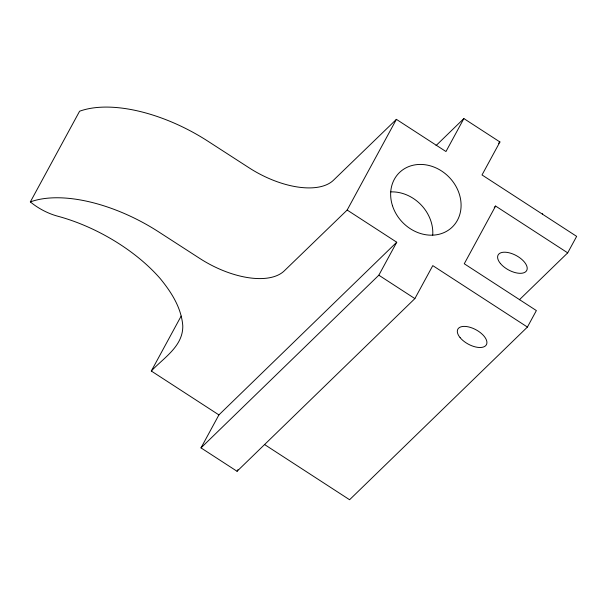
<?xml version="1.0" encoding="UTF-8"?>
<svg xmlns="http://www.w3.org/2000/svg" width="607" height="607" viewBox="0 0 607 607"><rect width="100%" height="100%" fill="white"/><g stroke="black" fill="none" stroke-linecap="round" stroke-linejoin="round"><path stroke-width="0.91" d="M30.35 201.911A119.268 59.812 28.5 0 1 159.026 232.109L199.627 258.347A70.382 35.297 28.5 0 0 284.273 270.874L347.166 210.045L396.735 242.223L218.907 414.907L151.31 371.021C163.723 357.735 183.109 346.369 182.79 325.883C181.417 307.825 171.417 292.248 160.225 278.59A116.627 58.492 28.5 0 0 57.695 216.191A38.507 19.31 28.5 0 1 30.35 201.911L79.585 111.233A119.268 59.812 28.5 0 1 208.262 141.431L248.862 167.669A70.382 35.297 28.5 0 0 333.509 180.196L396.401 119.359L445.97 151.538L463.869 118.57L499.925 141.97L482.019 174.945L576.65 236.373L567.697 252.861L519.41 299.752M151.31 371.021L181.129 316.118M567.697 252.861L495.6 206.054L464.264 263.764L536.368 310.572L527.415 327.059L432.783 265.623L414.877 298.598L237.056 471.282L201 447.883L218.907 414.907M347.166 210.045L396.401 119.359M237.056 471.282L237.944 469.636M201 447.883L378.829 275.199L396.735 242.223M542.4 214.142L542.666 213.664M436.046 145.589L463.869 118.57M498.567 143.29L499.925 141.97M494.25 207.366L495.6 206.054M527.415 327.059L349.586 499.736L264.5 444.499M378.829 275.199L414.877 298.598M390.825 191.895A37.945 32.437 45.8 0 1 432.73 235.129M500.396 263.461A16.26 8.157 28.5 0 0 525.92 271.534A16.26 8.157 28.5 0 0 510.882 253.278A16.26 8.157 28.5 0 0 500.396 263.461M392.479 205.727A37.945 32.437 45.8 0 0 452.276 227.056A37.945 32.437 45.8 0 0 432.829 166.637A37.945 32.437 45.8 0 0 392.479 205.727M460.114 337.651A16.26 8.157 28.5 0 0 485.63 345.724A16.26 8.157 28.5 0 0 470.6 327.469A16.26 8.157 28.5 0 0 460.114 337.651"/></g></svg>
